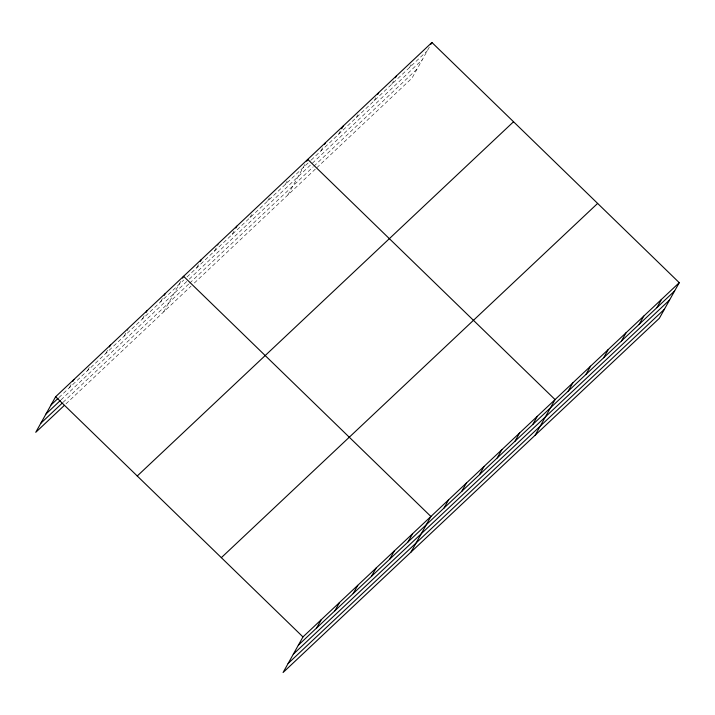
<?xml version="1.0" encoding="UTF-8"?>
<svg xmlns="http://www.w3.org/2000/svg" width="715" height="715" viewBox="0 0 715 715"><rect width="100%" height="100%" fill="white"/><g stroke="black" fill="none" stroke-linecap="round" stroke-linejoin="round"><path stroke-width="0.54" stroke-dasharray="3.58 2.68" d="M69.284 387.798L71.858 383.204M87.561 370.593L89.625 366.92M105.838 353.389L107.894 349.715M124.115 336.184L128.226 328.829M142.392 318.979L144.448 315.297M160.669 301.775L163.243 297.172M163.69 311.874L181.002 280.888M196.688 267.866L198.743 264.193M214.428 251.171L218.54 243.806M232.169 234.466L234.225 230.793M249.901 217.771L252.475 213.168M267.642 201.067L270.216 196.473M285.383 184.372L287.439 180.689M287.859 194.972L305.18 163.994M320.865 150.972L322.921 147.29M338.597 134.268L341.171 129.674M356.338 117.573L357.884 114.811M374.079 100.869L376.653 96.275M391.82 84.173L393.876 80.491M409.561 67.469L411.098 64.708M429.349 47.092L412.037 78.078L316.084 168.409M58.961 397.531L183.782 280.012M187.008 276.973L310.382 160.839M311.186 160.08L427.293 50.774M61.07 399.81L188.429 279.914M189.234 279.154L422.261 59.783M63.036 402.357L188.885 283.882M189.69 283.131L313.054 166.988M313.858 166.229L417.068 69.069M65.95 403.886L191.102 286.063M194.328 283.033L315.279 169.169"/><path stroke-width="1.07" d="M679.25 282.684L302.963 636.922L283.077 672.511L659.364 318.273L679.25 282.684L431.923 42.489L55.636 396.727L35.75 432.316L64.359 405.387M72.885 381.363L73.913 379.522M109.44 346.954L110.468 345.113M145.994 312.544L147.022 310.703M164.271 295.331L165.299 293.499M182.548 278.126L183.576 276.285L430.904 516.48L411.018 552.069M200.289 261.431L201.317 259.59M235.762 228.031L236.79 226.19M306.717 161.233L307.745 159.391L555.072 399.587L535.186 435.167M324.458 144.528L325.486 142.687M341.69 128.754L343.227 125.992M377.681 94.434L378.709 92.593M395.413 77.729L396.441 75.888M430.895 44.33L431.923 42.489M316.611 627.993L321.241 619.717M334.888 610.789L339.518 602.513M353.165 593.584L357.795 585.308M371.443 576.379L376.072 568.103M389.72 559.175L394.349 550.89M407.997 541.97L412.627 533.685M444.015 508.061L448.645 499.785M461.756 491.357L466.377 483.081M479.488 474.662L484.118 466.386M497.229 457.957L501.858 449.681M514.97 441.262L519.599 432.986M532.711 424.558L537.34 416.282M568.184 391.159L572.813 382.882M585.925 374.463L590.554 366.187M603.666 357.759L608.295 349.483M621.407 341.064L626.036 332.788M639.147 324.36L643.768 316.084M656.879 307.665L661.509 299.388M51.015 405.012L58.165 398.273M45.974 414.021L60.275 400.552M40.782 423.307L62.241 403.108M137.253 475.993L513.54 121.756M221.346 557.655L597.633 203.418M298.334 645.198L674.62 290.96M293.302 654.216L669.589 299.978M288.109 663.493L664.396 309.255M55.636 396.727L302.963 636.922"/></g></svg>
